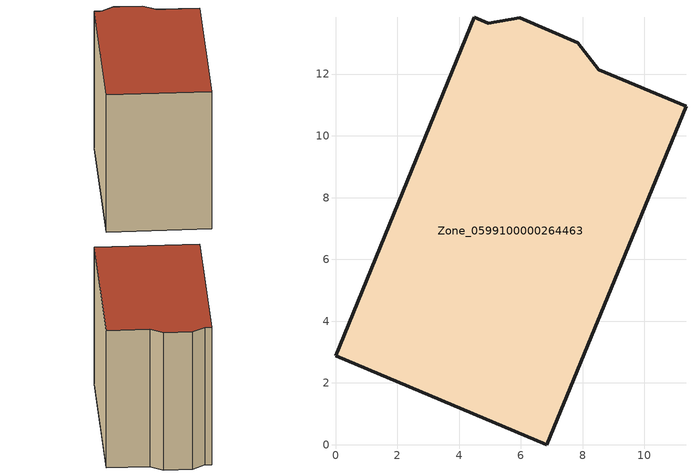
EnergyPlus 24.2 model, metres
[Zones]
Zone_0599100000264463
 floor ground (C_G): 6.84,0 0,2.89 4.49,13.84 4.95,13.65 5.96,13.82 7.85,13.02 8.52,12.14 11.35,10.95 z0
 wall outside (C_F): 8.52,12.14 7.85,13.02 5.96,13.82 4.95,13.65 4.49,13.84 0,2.89 6.84,0 11.35,10.95 8.52,12.14 z0:11.11
 roof outside (C_R): 6.84,0 11.35,10.95 8.52,12.14 7.85,13.02 5.96,13.82 4.95,13.65 4.49,13.84 0,2.89 z11.11
[BUILDING]
Pand.0599100000264463: North Axis=0; Terrain=City; Loads Convergence Tolerance Value=0.04; Temperature Convergence Tolerance Value=0.4; Solar Distribution=FullExterior; Maximum Number of Warmup Days=25; Minimum Number of Warmup Days=1
[Site:Location]
Rotterdam.The.Hague.AP_ZH_NLD Design_Conditions: Latitude=51.96; Longitude=4.45; Time Zone=1; Elevation=-4.5
[SITE:GROUNDTEMPERATURE:BUILDINGSURFACE]
18, 18, 18, 18, 18, 18, 18, 18, 18, 18, 18, 18
[MATERIAL] Thermal Absorptance=0.9; Solar Absorptance=0.7; Visible Absorptance=0.7
Name | Roughness | Thickness | Conductivity | Density | Specific Heat
G.TI.1946 | MediumSmooth | 0.15 | 1 | 540 | 1210
F.TI.1946 | Rough | 0.3 | 0.857143 | 1920 | 840
R.TI.1946 | MediumRough | 0.2 | 0.1 | 1500 | 1000
[CONSTRUCTION]
C_G: G.TI.1946
C_F: F.TI.1946
C_R: R.TI.1946
[ZONE]
Zone_0599100000264463: Type=1; Multiplier=1; Ceiling Height=Autocalculate; Volume=Autocalculate; Floor Area=autocalculate; Part of Total Floor Area=Yes
[ZONEINFILTRATION:DESIGNFLOWRATE]
Infil_Zone_0599100000264463: Zone or ZoneList or Space or SpaceList=Zone_0599100000264463; Schedule=AlwaysOn; Design Flow Rate Calculation Method=Flow/Area; Flow Rate per Floor Area=0.003; Constant Term Coefficient=1; Temperature Term Coefficient=0; Velocity Term Coefficient=0; Velocity Squared Term Coefficient=0
[HVACTEMPLATE:ZONE:IDEALLOADSAIRSYSTEM]
Zone_0599100000264463: Maximum Heating Supply Air Temperature=50; Minimum Cooling Supply Air Temperature=13; Maximum Heating Supply Air Humidity Ratio=0.0156; Minimum Cooling Supply Air Humidity Ratio=0.0077; Heating Limit=NoLimit; Cooling Limit=NoLimit; Dehumidification Control Type=ConstantSensibleHeatRatio; Cooling Sensible Heat Ratio=0.7; Dehumidification Setpoint=60; Humidification Control Type=None; Humidification Setpoint=30; Outdoor Air Method=None; Outdoor Air Flow Rate per Person=0.00944; Outdoor Air Flow Rate per Zone Floor Area=0; Outdoor Air Flow Rate per Zone=0; Demand Controlled Ventilation Type=None; Outdoor Air Economizer Type=NoEconomizer; Heat Recovery Type=None; Sensible Heat Recovery Effectiveness=0.7; Latent Heat Recovery Effectiveness=0.65
[ZONECONTROL:THERMOSTAT]
ThermostatControl_Zone_0599100000264463: Zone or ZoneList=Zone_0599100000264463; Control Type Schedule=DualSetpointControlType; Control 1=Thermostat_Zone_0599100000264463; Temperature Difference Between Cutout And Setpoint=0
[THERMOSTATSETPOINT:DUALSETPOINT]
Thermostat_Zone_0599100000264463: Heating Setpoint Temperature Schedule=HeatingSetpoint_Zone_0599100000264463; Cooling Setpoint Temperature Schedule=CoolingSetpoint_Zone_0599100000264463
[SCHEDULE:COMPACT]
HeatingSetpoint_Zone_0599100000264463: Through: 12/31, For: AllDays, Until: 24:00, 21
CoolingSetpoint_Zone_0599100000264463: Through: 12/31, For: AllDays, Until: 24:00, 24
DualSetpointControlType: Through: 12/31, For: AllDays, Until: 24:00, 4
AlwaysOn: Through: 12/31, For: AllDays, Until: 24:00, 1
